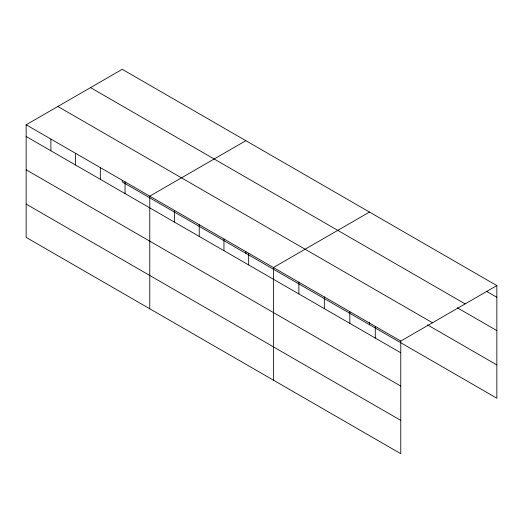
<?xml version="1.0" encoding="UTF-8"?>
<svg xmlns="http://www.w3.org/2000/svg" width="523" height="523" viewBox="0 0 523 523"><rect width="100%" height="100%" fill="white"/><g stroke="black" fill="none" stroke-linecap="round" stroke-linejoin="round"><path stroke-width="0.78" d="M496.85 285.591L400.768 341.068L400.768 453.689L26.15 237.409L26.15 124.781L122.232 69.311L496.85 285.591L496.85 398.219L122.232 181.932L122.232 180.311M245.856 140.68L149.774 196.158L149.774 308.779M369.48 212.057L273.398 267.528L273.398 380.156M486.233 291.174L496.85 297.299M90.525 87.616L465.143 303.896M457.226 307.727L496.85 330.601M57.857 106.476L432.475 322.756M427.507 324.881L496.85 364.917M26.15 124.781L400.768 341.068M26.15 136.49L400.768 352.777M26.15 169.792L400.768 386.079M26.15 204.107L400.768 420.387M375.292 326.359L375.292 338.067M369.48 322.246L369.48 324.678M349.822 311.649L349.822 323.358M324.345 296.946L324.345 308.655M298.868 282.237L298.868 293.946M248.673 253.256L248.673 264.965M245.856 251.681L245.856 253.309M223.949 238.978L223.949 250.687M199.224 224.707L199.224 236.416M174.499 210.429L174.499 222.138M125.049 181.88L125.049 193.588M100.324 167.608L100.324 179.317M75.6 153.331L75.6 165.039M50.875 139.059L50.875 150.768"/></g></svg>
